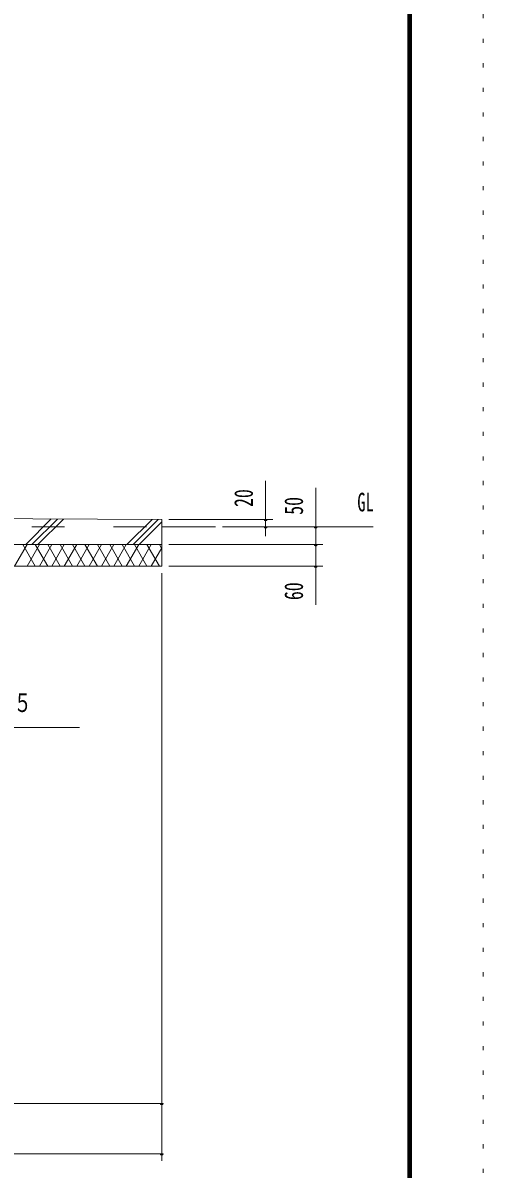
# Model space of a CAD drawing. Units: millimetres, scale not verified. Extents: x -32712 to 32715, y -14700 to 14700.
# Drawn here: x 28218 to 32715, y -4742 to 6454 of the extents above; entities that cross this region are included whole.
import ezdxf
from ezdxf.enums import TextEntityAlignment as Align

# ---------------------------------------------------------------- set-up
doc = ezdxf.new("R2010")
doc.units = ezdxf.units.MM
doc.header["$LTSCALE"] = 80
doc.linetypes.add('USER2', pattern=[10, 4, -6])
doc.linetypes.add('USER4', pattern=[3, 0.5, -2.5])
for name, color, linetype, lineweight in [('0-6_2-02BOLD', 7, 'Continuous', 18), ('0-7_2-12HIDDEN', 3, 'USER2', 18), ('0-A_2-52DIM', 3, 'Continuous', 18), ('0-B_2-62HATCH', 2, 'Continuous', 18), ('0-C_F-F1PAPER', 5, 'Continuous', 18), ('0-D_F-E_J_ADD', 5, 'USER4', 18)]:
    doc.layers.add(name, color=color, linetype=linetype, lineweight=lineweight)
doc.styles.add('ＭＳ ゴシック', font='')
doc.styles.get('ＭＳ ゴシック').set_extended_font_data('MS Gothic')

msp = doc.modelspace()

# ---------------------------------------------------------------- linework, layer by layer
at = {"layer": '0-6_2-02BOLD'}
for p, q in [((29574.86, 1532.9), (30099.86, 1532.9)), ((23939.86, 1357.9), (29574.86, 1357.9))]:
    msp.add_line(p, q, dxfattribs=at)
msp.add_lwpolyline([(23273.28, 1634.25), (29574.86, 1602.9), (29574.86, 1147.9), (25899.86, 1147.9)], dxfattribs=at)
at = {"layer": '0-7_2-12HIDDEN'}
msp.add_line((15504.86, 1532.9), (29574.86, 1532.9), dxfattribs=at)
at = {"layer": '0-A_2-52DIM'}
for p, q in [((30589.86, 1438.97), (30589.86, 1980.9)), ((31079.86, 1910.9), (31079.86, 769.9)), ((29644.86, 1602.9), (30659.86, 1602.9)), ((30603.86, 1602.9), (30575.86, 1602.9)), ((31639.86, 1532.9), (30169.86, 1532.9)), ((30603.86, 1532.9), (30575.86, 1532.9)), ((31093.86, 1532.9), (31065.86, 1532.9)), ((29644.86, 1357.9), (31149.86, 1357.9)), ((31093.86, 1357.9), (31065.86, 1357.9)), ((31149.86, 1147.9), (29644.86, 1147.9)), ((31093.86, 1147.9), (31065.86, 1147.9)), ((29574.86, 1077.9), (29574.86, -4662.1)), ((29574.86, -4102.1), (15504.86, -4102.1)), ((29588.86, -4102.1), (29560.86, -4102.1)), ((29574.86, -4592.1), (15504.86, -4592.1)), ((29588.86, -4592.1), (29560.86, -4592.1))]:
    msp.add_line(p, q, dxfattribs=at)
msp.add_lwpolyline([(23418.86, 767.96), (25969.86, -427.1), (28769.85, -427.1)], dxfattribs=at)
for centre in [(30589.86, 1602.9), (30589.86, 1532.9), (31079.86, 1532.9), (31079.86, 1357.9), (31079.86, 1147.9), (29574.86, -4102.1), (29574.86, -4592.1)]:
    msp.add_arc(centre, 14, 180, 0, dxfattribs=at)
at = {"layer": '0-B_2-62HATCH'}
for p, q in [((28245.16, 1357.9), (28495.53, 1608.27)), ((28554.63, 1607.98), (28304.56, 1357.9)), ((28363.96, 1357.9), (28613.74, 1607.68)), ((29480.58, 1603.37), (29235.11, 1357.9)), ((29539.68, 1603.08), (29294.51, 1357.9)), ((29353.9, 1357.9), (29574.86, 1578.86)), ((28137.26, 1147.9), (28258.51, 1357.9)), ((28339.34, 1147.9), (28218.1, 1357.9)), ((28258.51, 1147.9), (28379.75, 1357.9)), ((28339.34, 1357.9), (28460.58, 1147.9)), ((28501, 1357.9), (28379.75, 1147.9)), ((28581.83, 1147.9), (28460.58, 1357.9)), ((28501, 1147.9), (28622.24, 1357.9)), ((28581.83, 1357.9), (28703.07, 1147.9)), ((28743.49, 1357.9), (28622.24, 1147.9)), ((28824.31, 1147.9), (28703.07, 1357.9)), ((28743.49, 1147.9), (28864.72, 1357.9)), ((28824.31, 1357.9), (28945.56, 1147.9)), ((28985.97, 1357.9), (28864.73, 1147.9)), ((29066.8, 1147.9), (28945.56, 1357.9)), ((28985.97, 1147.9), (29107.22, 1357.9)), ((29066.8, 1357.9), (29188.04, 1147.9)), ((29228.46, 1357.9), (29107.21, 1147.9)), ((29309.29, 1147.9), (29188.04, 1357.9)), ((29228.46, 1147.9), (29349.71, 1357.9)), ((29309.29, 1357.9), (29430.53, 1147.9)), ((29470.94, 1357.9), (29349.71, 1147.9)), ((29430.53, 1357.9), (29551.77, 1147.9)), ((29574.86, 1317.92), (29551.78, 1357.9)), ((29470.94, 1147.9), (29574.86, 1327.88))]:
    msp.add_line(p, q, dxfattribs=at)
at = {"layer": '0-C_F-F1PAPER'}
for points in [[(32014.97, -14000), (32014.97, 14140), (-8165.02, 14140), (-8165.02, -14000)], [(32011.47, -13996.5), (32011.47, 14136.5), (-8161.52, 14136.5), (-8161.52, -13996.5)], [(32007.97, -13993), (-8158.02, -13993), (-8158.02, 14133), (32007.97, 14133)], [(32004.47, -13989.5), (32004.47, 14129.5), (-8154.52, 14129.5), (-8154.52, -13989.5)], [(32000.97, -13986), (-8151.02, -13986), (-8151.02, 14126), (32000.97, 14126)], [(31997.47, -13982.5), (31997.47, 14122.5), (-8147.52, 14122.5), (-8147.52, -13982.5)], [(31993.97, -13979), (-8144.02, -13979), (-8144.02, 14119), (31993.97, 14119)], [(31990.48, -13975.5), (31990.48, 14115.5), (-8140.52, 14115.5), (-8140.52, -13975.5)], [(31986.97, -13972), (31986.97, 14112), (-8137.02, 14112), (-8137.02, -13972)], [(31983.47, -13968.5), (31983.47, 14108.5), (-8133.52, 14108.5), (-8133.52, -13968.5)], [(31979.97, -13965), (-8130.02, -13965), (-8130.02, 14105), (31979.97, 14105)]]:
    msp.add_lwpolyline(points, close=True, dxfattribs=at)
at = {"layer": '0-D_F-E_J_ADD'}
msp.add_lwpolyline([(32714.98, -14700), (-8865.02, -14700), (-8865.02, 14700), (32714.98, 14700)], close=True, dxfattribs=at)

# ---------------------------------------------------------------- texts
at = {"layer": '0-A_2-52DIM', "color": 7, "style": 'ＭＳ ゴシック', "width": 0.7}
for s, p in [('20', (30519.86, 1725.65)), ('50', (31009.86, 1649.5)), ('60', (31009.86, 815.94))]:
    msp.add_text(s, height=182.3, rotation=90, dxfattribs=at).set_placement(p, align=Align.BOTTOM_LEFT)
at = {"layer": '0-A_2-52DIM', "color": 7, "style": 'ＭＳ ゴシック'}
for s, width, p in [('GL', 0.65, (31485.86, 1627.77)), ('ガセット：鋼板\u3000ｔ＝４．５', 0.7, (26039.86, -332.23))]:
    msp.add_text(s, height=182.3, dxfattribs=dict(at, width=width)).set_placement(p, align=Align.BOTTOM_LEFT)

doc.saveas('drawing.dxf')
